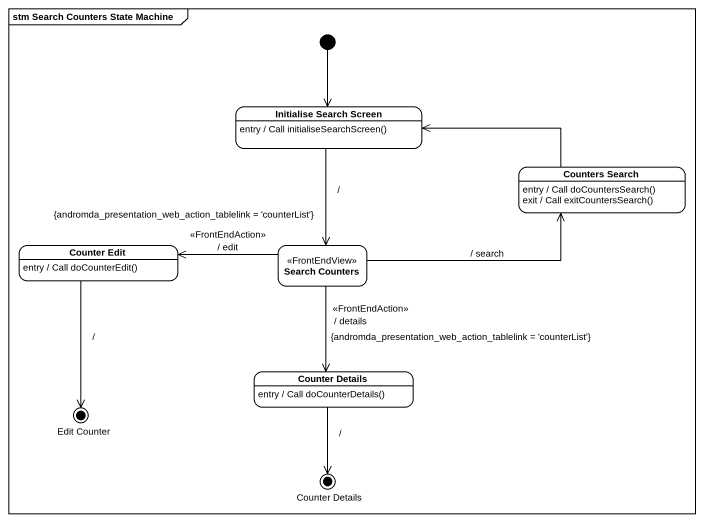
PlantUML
@startuml
mainframe stm Search Counters State Machine
hide empty description
state "Initialise Search Screen" as Initialise_Search_Screen
Initialise_Search_Screen : entry / Call initialiseSearchScreen()
state "Counters Search" as Counters_Search
Counters_Search : entry / Call doCountersSearch()
Counters_Search : exit / Call exitCountersSearch()
state "Counter Edit" as Counter_Edit
Counter_Edit : entry / Call doCounterEdit()
state "Search Counters" as Search_Counters <<FrontEndView>>
state "Counter Details" as Counter_Details
Counter_Details : entry / Call doCounterDetails()
state "Edit Counter" as Edit_Counter <<end>>
state "Counter Details" as Counter_Details_2 <<end>>
[*] --> Initialise_Search_Screen
Initialise_Search_Screen --> Search_Counters : /
Counters_Search -left-> Initialise_Search_Screen
Counter_Edit --> Edit_Counter : /
Search_Counters -right-> Counters_Search : / search
Search_Counters -left-> Counter_Edit : {andromda_presentation_web_action_tablelink = 'counterList'}\n<<FrontEndAction>>\n/ edit
Search_Counters --> Counter_Details : <<FrontEndAction>>\n/ details\n{andromda_presentation_web_action_tablelink = 'counterList'}
Counter_Details --> Counter_Details_2 : /
@enduml
